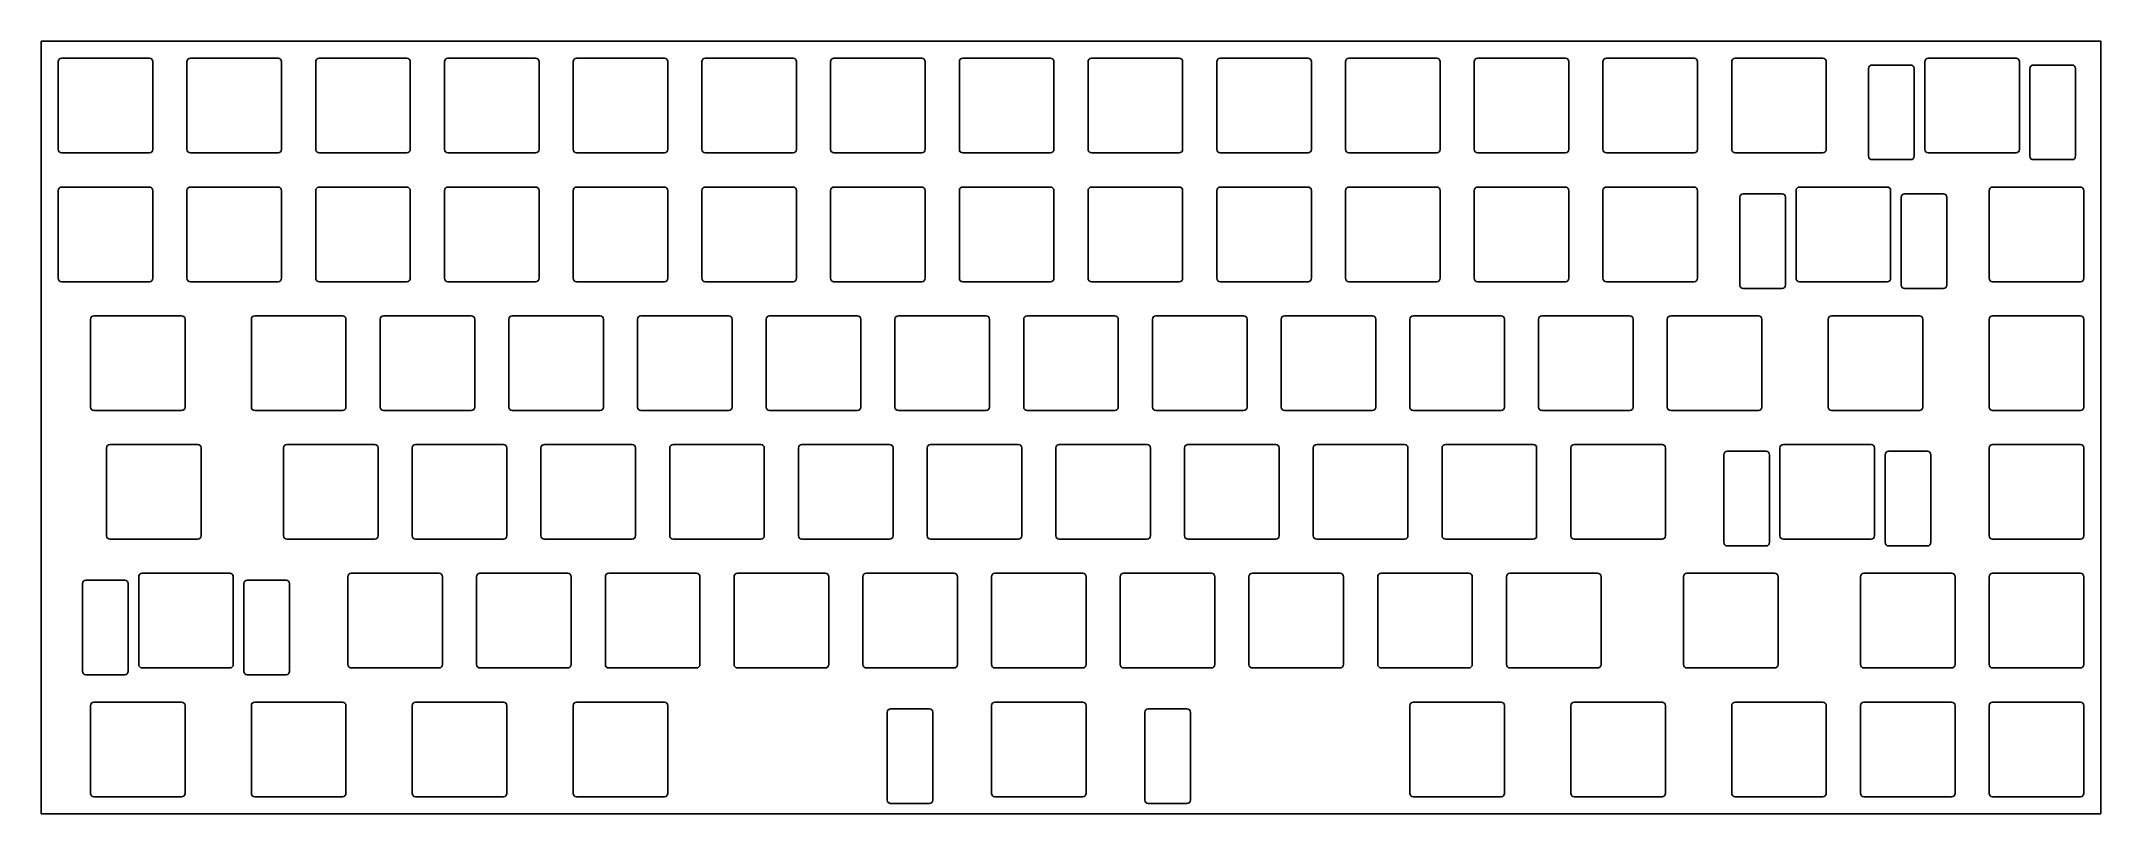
# Model space of a CAD drawing. Header units: millimetres. Extents: x 0 to 305, y -114 to 0.
import ezdxf

# ---------------------------------------------------------------- set-up
doc = ezdxf.new("R2010")
doc.units = ezdxf.units.MM

msp = doc.modelspace()

# ---------------------------------------------------------------- linework, layer by layer
for p, q in [((0, 0), (304.8, 0)), ((0, 0), (0, -114.3)), ((304.8, 0), (304.8, -114.3)), ((2.525, -3.025), (2.525, -16.025)), ((3.025, -2.525), (16.025, -2.525)), ((16.525, -3.025), (16.525, -16.025)), ((21.575, -3.025), (21.575, -16.025)), ((22.075, -2.525), (35.075, -2.525)), ((35.575, -3.025), (35.575, -16.025)), ((40.625, -3.025), (40.625, -16.025)), ((41.125, -2.525), (54.125, -2.525)), ((54.625, -3.025), (54.625, -16.025)), ((59.675, -3.025), (59.675, -16.025)), ((60.175, -2.525), (73.175, -2.525)), ((73.675, -3.025), (73.675, -16.025)), ((78.725, -3.025), (78.725, -16.025)), ((79.225, -2.525), (92.225, -2.525)), ((92.725, -3.025), (92.725, -16.025)), ((97.775, -3.025), (97.775, -16.025)), ((98.275, -2.525), (111.275, -2.525)), ((111.775, -3.025), (111.775, -16.025)), ((116.825, -3.025), (116.825, -16.025)), ((117.325, -2.525), (130.325, -2.525)), ((130.825, -3.025), (130.825, -16.025)), ((135.875, -3.025), (135.875, -16.025)), ((136.375, -2.525), (149.375, -2.525)), ((149.875, -3.025), (149.875, -16.025)), ((154.925, -3.025), (154.925, -16.025)), ((155.425, -2.525), (168.425, -2.525)), ((168.925, -3.025), (168.925, -16.025)), ((173.975, -3.025), (173.975, -16.025)), ((174.475, -2.525), (187.475, -2.525)), ((187.975, -3.025), (187.975, -16.025)), ((193.025, -3.025), (193.025, -16.025)), ((193.525, -2.525), (206.525, -2.525)), ((207.025, -3.025), (207.025, -16.025)), ((212.075, -3.025), (212.075, -16.025)), ((212.575, -2.525), (225.575, -2.525)), ((226.075, -3.025), (226.075, -16.025)), ((231.125, -3.025), (231.125, -16.025)), ((231.625, -2.525), (244.625, -2.525)), ((245.125, -3.025), (245.125, -16.025)), ((250.175, -3.025), (250.175, -16.025)), ((250.675, -2.525), (263.675, -2.525)), ((264.175, -3.025), (264.175, -16.025)), ((278.75, -3.025), (278.75, -16.025)), ((279.25, -2.525), (292.25, -2.525)), ((292.75, -3.025), (292.75, -16.025)), ((270.437, -4.025), (270.437, -17.025)), ((270.937, -3.525), (276.687, -3.525)), ((277.187, -4.025), (277.187, -17.025)), ((294.313, -4.025), (294.313, -17.025)), ((294.813, -3.525), (300.563, -3.525)), ((301.063, -4.025), (301.063, -17.025)), ((3.025, -16.525), (16.025, -16.525)), ((22.075, -16.525), (35.075, -16.525)), ((41.125, -16.525), (54.125, -16.525)), ((60.175, -16.525), (73.175, -16.525)), ((79.225, -16.525), (92.225, -16.525)), ((98.275, -16.525), (111.275, -16.525)), ((117.325, -16.525), (130.325, -16.525)), ((136.375, -16.525), (149.375, -16.525)), ((155.425, -16.525), (168.425, -16.525)), ((174.475, -16.525), (187.475, -16.525)), ((193.525, -16.525), (206.525, -16.525)), ((212.575, -16.525), (225.575, -16.525)), ((231.625, -16.525), (244.625, -16.525)), ((250.675, -16.525), (263.675, -16.525)), ((270.937, -17.525), (276.687, -17.525)), ((279.25, -16.525), (292.25, -16.525)), ((294.813, -17.525), (300.563, -17.525)), ((2.525, -22.075), (2.525, -35.075)), ((3.025, -21.575), (16.025, -21.575)), ((16.525, -22.075), (16.525, -35.075)), ((21.575, -22.075), (21.575, -35.075)), ((22.075, -21.575), (35.075, -21.575)), ((35.575, -22.075), (35.575, -35.075)), ((40.625, -22.075), (40.625, -35.075)), ((41.125, -21.575), (54.125, -21.575)), ((54.625, -22.075), (54.625, -35.075)), ((59.675, -22.075), (59.675, -35.075)), ((60.175, -21.575), (73.175, -21.575)), ((73.675, -22.075), (73.675, -35.075)), ((78.725, -22.075), (78.725, -35.075)), ((79.225, -21.575), (92.225, -21.575)), ((92.725, -22.075), (92.725, -35.075)), ((97.775, -22.075), (97.775, -35.075)), ((98.275, -21.575), (111.275, -21.575)), ((111.775, -22.075), (111.775, -35.075)), ((116.825, -22.075), (116.825, -35.075)), ((117.325, -21.575), (130.325, -21.575)), ((130.825, -22.075), (130.825, -35.075)), ((135.875, -22.075), (135.875, -35.075)), ((136.375, -21.575), (149.375, -21.575)), ((149.875, -22.075), (149.875, -35.075)), ((154.925, -22.075), (154.925, -35.075)), ((155.425, -21.575), (168.425, -21.575)), ((168.925, -22.075), (168.925, -35.075)), ((173.975, -22.075), (173.975, -35.075)), ((174.475, -21.575), (187.475, -21.575)), ((187.975, -22.075), (187.975, -35.075)), ((193.025, -22.075), (193.025, -35.075)), ((193.525, -21.575), (206.525, -21.575)), ((207.025, -22.075), (207.025, -35.075)), ((212.075, -22.075), (212.075, -35.075)), ((212.575, -21.575), (225.575, -21.575)), ((226.075, -22.075), (226.075, -35.075)), ((231.125, -22.075), (231.125, -35.075)), ((231.625, -21.575), (244.625, -21.575)), ((245.125, -22.075), (245.125, -35.075)), ((251.387, -23.075), (251.387, -36.075)), ((251.887, -22.575), (257.637, -22.575)), ((258.137, -23.075), (258.137, -36.075)), ((259.7, -22.075), (259.7, -35.075)), ((260.2, -21.575), (273.2, -21.575)), ((273.7, -22.075), (273.7, -35.075)), ((275.263, -23.075), (275.263, -36.075)), ((275.763, -22.575), (281.513, -22.575)), ((282.013, -23.075), (282.013, -36.075)), ((288.275, -22.075), (288.275, -35.075)), ((288.775, -21.575), (301.775, -21.575)), ((302.275, -22.075), (302.275, -35.075)), ((3.025, -35.575), (16.025, -35.575)), ((22.075, -35.575), (35.075, -35.575)), ((41.125, -35.575), (54.125, -35.575)), ((60.175, -35.575), (73.175, -35.575)), ((79.225, -35.575), (92.225, -35.575)), ((98.275, -35.575), (111.275, -35.575)), ((117.325, -35.575), (130.325, -35.575)), ((136.375, -35.575), (149.375, -35.575)), ((155.425, -35.575), (168.425, -35.575)), ((174.475, -35.575), (187.475, -35.575)), ((193.525, -35.575), (206.525, -35.575)), ((212.575, -35.575), (225.575, -35.575)), ((231.625, -35.575), (244.625, -35.575)), ((251.887, -36.575), (257.637, -36.575)), ((260.2, -35.575), (273.2, -35.575)), ((275.763, -36.575), (281.513, -36.575)), ((288.775, -35.575), (301.775, -35.575)), ((7.2875, -41.125), (7.2875, -54.125)), ((7.7875, -40.625), (20.7875, -40.625)), ((21.2875, -41.125), (21.2875, -54.125)), ((31.1, -41.125), (31.1, -54.125)), ((31.6, -40.625), (44.6, -40.625)), ((45.1, -41.125), (45.1, -54.125)), ((50.15, -41.125), (50.15, -54.125)), ((50.65, -40.625), (63.65, -40.625)), ((64.15, -41.125), (64.15, -54.125)), ((69.2, -41.125), (69.2, -54.125)), ((69.7, -40.625), (82.7, -40.625)), ((83.2, -41.125), (83.2, -54.125)), ((88.25, -41.125), (88.25, -54.125)), ((88.75, -40.625), (101.75, -40.625)), ((102.25, -41.125), (102.25, -54.125)), ((107.3, -41.125), (107.3, -54.125)), ((107.8, -40.625), (120.8, -40.625)), ((121.3, -41.125), (121.3, -54.125)), ((126.35, -41.125), (126.35, -54.125)), ((126.85, -40.625), (139.85, -40.625)), ((140.35, -41.125), (140.35, -54.125)), ((145.4, -41.125), (145.4, -54.125)), ((145.9, -40.625), (158.9, -40.625)), ((159.4, -41.125), (159.4, -54.125)), ((164.45, -41.125), (164.45, -54.125)), ((164.95, -40.625), (177.95, -40.625)), ((178.45, -41.125), (178.45, -54.125)), ((183.5, -41.125), (183.5, -54.125)), ((184, -40.625), (197, -40.625)), ((197.5, -41.125), (197.5, -54.125)), ((202.55, -41.125), (202.55, -54.125)), ((203.05, -40.625), (216.05, -40.625)), ((216.55, -41.125), (216.55, -54.125)), ((221.6, -41.125), (221.6, -54.125)), ((222.1, -40.625), (235.1, -40.625)), ((235.6, -41.125), (235.6, -54.125)), ((240.65, -41.125), (240.65, -54.125)), ((241.15, -40.625), (254.15, -40.625)), ((254.65, -41.125), (254.65, -54.125)), ((264.4625, -41.125), (264.4625, -54.125)), ((264.9625, -40.625), (277.9625, -40.625)), ((278.4625, -41.125), (278.4625, -54.125)), ((288.275, -41.125), (288.275, -54.125)), ((288.775, -40.625), (301.775, -40.625)), ((302.275, -41.125), (302.275, -54.125)), ((7.7875, -54.625), (20.7875, -54.625)), ((31.6, -54.625), (44.6, -54.625)), ((50.65, -54.625), (63.65, -54.625)), ((69.7, -54.625), (82.7, -54.625)), ((88.75, -54.625), (101.75, -54.625)), ((107.8, -54.625), (120.8, -54.625)), ((126.85, -54.625), (139.85, -54.625)), ((145.9, -54.625), (158.9, -54.625)), ((164.95, -54.625), (177.95, -54.625)), ((184, -54.625), (197, -54.625)), ((203.05, -54.625), (216.05, -54.625)), ((222.1, -54.625), (235.1, -54.625)), ((241.15, -54.625), (254.15, -54.625)), ((264.9625, -54.625), (277.9625, -54.625)), ((288.775, -54.625), (301.775, -54.625)), ((9.66875, -60.175), (9.66875, -73.175)), ((10.16875, -59.675), (23.16875, -59.675)), ((23.66875, -60.175), (23.66875, -73.175)), ((35.8625, -60.175), (35.8625, -73.175)), ((36.3625, -59.675), (49.3625, -59.675)), ((49.8625, -60.175), (49.8625, -73.175)), ((54.9125, -60.175), (54.9125, -73.175)), ((55.4125, -59.675), (68.4125, -59.675)), ((68.9125, -60.175), (68.9125, -73.175)), ((73.9625, -60.175), (73.9625, -73.175)), ((74.4625, -59.675), (87.4625, -59.675)), ((87.9625, -60.175), (87.9625, -73.175)), ((93.0125, -60.175), (93.0125, -73.175)), ((93.5125, -59.675), (106.5125, -59.675)), ((107.0125, -60.175), (107.0125, -73.175)), ((112.0625, -60.175), (112.0625, -73.175)), ((112.5625, -59.675), (125.5625, -59.675)), ((126.0625, -60.175), (126.0625, -73.175)), ((131.1125, -60.175), (131.1125, -73.175)), ((131.6125, -59.675), (144.6125, -59.675)), ((145.1125, -60.175), (145.1125, -73.175)), ((150.1625, -60.175), (150.1625, -73.175)), ((150.6625, -59.675), (163.6625, -59.675)), ((164.1625, -60.175), (164.1625, -73.175)), ((169.2125, -60.175), (169.2125, -73.175)), ((169.7125, -59.675), (182.7125, -59.675)), ((183.2125, -60.175), (183.2125, -73.175)), ((188.2625, -60.175), (188.2625, -73.175)), ((188.7625, -59.675), (201.7625, -59.675)), ((202.2625, -60.175), (202.2625, -73.175)), ((207.3125, -60.175), (207.3125, -73.175)), ((207.8125, -59.675), (220.8125, -59.675)), ((221.3125, -60.175), (221.3125, -73.175)), ((226.3625, -60.175), (226.3625, -73.175)), ((226.8625, -59.675), (239.8625, -59.675)), ((240.3625, -60.175), (240.3625, -73.175)), ((249.50575, -60.675), (255.25575, -60.675)), ((257.31875, -60.175), (257.31875, -73.175)), ((257.81875, -59.675), (270.81875, -59.675)), ((271.31875, -60.175), (271.31875, -73.175)), ((273.38175, -60.675), (279.13175, -60.675)), ((288.275, -60.175), (288.275, -73.175)), ((288.775, -59.675), (301.775, -59.675)), ((302.275, -60.175), (302.275, -73.175)), ((249.00575, -61.175), (249.00575, -74.175)), ((255.75575, -61.175), (255.75575, -74.175)), ((272.88175, -61.175), (272.88175, -74.175)), ((279.63175, -61.175), (279.63175, -74.175)), ((10.16875, -73.675), (23.16875, -73.675)), ((36.3625, -73.675), (49.3625, -73.675)), ((55.4125, -73.675), (68.4125, -73.675)), ((74.4625, -73.675), (87.4625, -73.675)), ((93.5125, -73.675), (106.5125, -73.675)), ((112.5625, -73.675), (125.5625, -73.675)), ((131.6125, -73.675), (144.6125, -73.675)), ((150.6625, -73.675), (163.6625, -73.675)), ((169.7125, -73.675), (182.7125, -73.675)), ((188.7625, -73.675), (201.7625, -73.675)), ((207.8125, -73.675), (220.8125, -73.675)), ((226.8625, -73.675), (239.8625, -73.675)), ((249.50575, -74.675), (255.25575, -74.675)), ((257.81875, -73.675), (270.81875, -73.675)), ((273.38175, -74.675), (279.13175, -74.675)), ((288.775, -73.675), (301.775, -73.675)), ((14.43125, -79.225), (14.43125, -92.225)), ((14.93125, -78.725), (27.93125, -78.725)), ((28.43125, -79.225), (28.43125, -92.225)), ((45.3875, -79.225), (45.3875, -92.225)), ((45.8875, -78.725), (58.8875, -78.725)), ((59.3875, -79.225), (59.3875, -92.225)), ((64.4375, -79.225), (64.4375, -92.225)), ((64.9375, -78.725), (77.9375, -78.725)), ((78.4375, -79.225), (78.4375, -92.225)), ((83.4875, -79.225), (83.4875, -92.225)), ((83.9875, -78.725), (96.9875, -78.725)), ((97.4875, -79.225), (97.4875, -92.225)), ((102.5375, -79.225), (102.5375, -92.225)), ((103.0375, -78.725), (116.0375, -78.725)), ((116.5375, -79.225), (116.5375, -92.225)), ((121.5875, -79.225), (121.5875, -92.225)), ((122.0875, -78.725), (135.0875, -78.725)), ((135.5875, -79.225), (135.5875, -92.225)), ((140.6375, -79.225), (140.6375, -92.225)), ((141.1375, -78.725), (154.1375, -78.725)), ((154.6375, -79.225), (154.6375, -92.225)), ((159.6875, -79.225), (159.6875, -92.225)), ((160.1875, -78.725), (173.1875, -78.725)), ((173.6875, -79.225), (173.6875, -92.225)), ((178.7375, -79.225), (178.7375, -92.225)), ((179.2375, -78.725), (192.2375, -78.725)), ((192.7375, -79.225), (192.7375, -92.225)), ((197.7875, -79.225), (197.7875, -92.225)), ((198.2875, -78.725), (211.2875, -78.725)), ((211.7875, -79.225), (211.7875, -92.225)), ((216.8375, -79.225), (216.8375, -92.225)), ((217.3375, -78.725), (230.3375, -78.725)), ((230.8375, -79.225), (230.8375, -92.225)), ((243.03125, -79.225), (243.03125, -92.225)), ((243.53125, -78.725), (256.53125, -78.725)), ((257.03125, -79.225), (257.03125, -92.225)), ((269.225, -79.225), (269.225, -92.225)), ((269.725, -78.725), (282.725, -78.725)), ((283.225, -79.225), (283.225, -92.225)), ((288.275, -79.225), (288.275, -92.225)), ((288.775, -78.725), (301.775, -78.725)), ((302.275, -79.225), (302.275, -92.225)), ((6.11825, -80.225), (6.11825, -93.225)), ((6.61825, -79.725), (12.36825, -79.725)), ((12.86825, -80.225), (12.86825, -93.225)), ((29.99425, -80.225), (29.99425, -93.225)), ((30.49425, -79.725), (36.24425, -79.725)), ((36.74425, -80.225), (36.74425, -93.225)), ((6.61825, -93.725), (12.36825, -93.725)), ((14.93125, -92.725), (27.93125, -92.725)), ((30.49425, -93.725), (36.24425, -93.725)), ((45.8875, -92.725), (58.8875, -92.725)), ((64.9375, -92.725), (77.9375, -92.725)), ((83.9875, -92.725), (96.9875, -92.725)), ((103.0375, -92.725), (116.0375, -92.725)), ((122.0875, -92.725), (135.0875, -92.725)), ((141.1375, -92.725), (154.1375, -92.725)), ((160.1875, -92.725), (173.1875, -92.725)), ((179.2375, -92.725), (192.2375, -92.725)), ((198.2875, -92.725), (211.2875, -92.725)), ((217.3375, -92.725), (230.3375, -92.725)), ((243.53125, -92.725), (256.53125, -92.725)), ((269.725, -92.725), (282.725, -92.725)), ((288.775, -92.725), (301.775, -92.725)), ((7.2875, -98.275), (7.2875, -111.275)), ((7.7875, -97.775), (20.7875, -97.775)), ((21.2875, -98.275), (21.2875, -111.275)), ((31.1, -98.275), (31.1, -111.275)), ((31.6, -97.775), (44.6, -97.775)), ((45.1, -98.275), (45.1, -111.275)), ((54.9125, -98.275), (54.9125, -111.275)), ((55.4125, -97.775), (68.4125, -97.775)), ((68.9125, -98.275), (68.9125, -111.275)), ((78.725, -98.275), (78.725, -111.275)), ((79.225, -97.775), (92.225, -97.775)), ((92.725, -98.275), (92.725, -111.275)), ((125.2125, -99.275), (125.2125, -112.275)), ((125.7125, -98.775), (131.4625, -98.775)), ((131.9625, -99.275), (131.9625, -112.275)), ((140.6375, -98.275), (140.6375, -111.275)), ((141.1375, -97.775), (154.1375, -97.775)), ((154.6375, -98.275), (154.6375, -111.275)), ((163.3125, -99.275), (163.3125, -112.275)), ((163.8125, -98.775), (169.5625, -98.775)), ((170.0625, -99.275), (170.0625, -112.275)), ((202.55, -98.275), (202.55, -111.275)), ((203.05, -97.775), (216.05, -97.775)), ((216.55, -98.275), (216.55, -111.275)), ((226.3625, -98.275), (226.3625, -111.275)), ((226.8625, -97.775), (239.8625, -97.775)), ((240.3625, -98.275), (240.3625, -111.275)), ((250.175, -98.275), (250.175, -111.275)), ((250.675, -97.775), (263.675, -97.775)), ((264.175, -98.275), (264.175, -111.275)), ((269.225, -98.275), (269.225, -111.275)), ((269.725, -97.775), (282.725, -97.775)), ((283.225, -98.275), (283.225, -111.275)), ((288.275, -98.275), (288.275, -111.275)), ((288.775, -97.775), (301.775, -97.775)), ((302.275, -98.275), (302.275, -111.275)), ((7.7875, -111.775), (20.7875, -111.775)), ((31.6, -111.775), (44.6, -111.775)), ((55.4125, -111.775), (68.4125, -111.775)), ((79.225, -111.775), (92.225, -111.775)), ((125.7125, -112.775), (131.4625, -112.775)), ((141.1375, -111.775), (154.1375, -111.775)), ((163.8125, -112.775), (169.5625, -112.775)), ((203.05, -111.775), (216.05, -111.775)), ((226.8625, -111.775), (239.8625, -111.775)), ((250.675, -111.775), (263.675, -111.775)), ((269.725, -111.775), (282.725, -111.775)), ((288.775, -111.775), (301.775, -111.775)), ((0, -114.3), (304.8, -114.3))]:
    msp.add_line(p, q)
for centre, start, end in [((3.025, -3.025), 90, 180), ((16.025, -3.025), 0, 90), ((22.075, -3.025), 90, 180), ((35.075, -3.025), 0, 90), ((41.125, -3.025), 90, 180), ((54.125, -3.025), 0, 90), ((60.175, -3.025), 90, 180), ((73.175, -3.025), 0, 90), ((79.225, -3.025), 90, 180), ((92.225, -3.025), 0, 90), ((98.275, -3.025), 90, 180), ((111.275, -3.025), 0, 90), ((117.325, -3.025), 90, 180), ((130.325, -3.025), 0, 90), ((136.375, -3.025), 90, 180), ((149.375, -3.025), 0, 90), ((155.425, -3.025), 90, 180), ((168.425, -3.025), 0, 90), ((174.475, -3.025), 90, 180), ((187.475, -3.025), 0, 90), ((193.525, -3.025), 90, 180), ((206.525, -3.025), 0, 90), ((212.575, -3.025), 90, 180), ((225.575, -3.025), 0, 90), ((231.625, -3.025), 90, 180), ((244.625, -3.025), 0, 90), ((250.675, -3.025), 90, 180), ((263.675, -3.025), 0, 90), ((279.25, -3.025), 90, 180), ((292.25, -3.025), 0, 90), ((270.937, -4.025), 90, 180), ((276.687, -4.025), 0, 90), ((294.813, -4.025), 90, 180), ((300.563, -4.025), 0, 90), ((3.025, -16.025), 180, 270), ((16.025, -16.025), 270, 360), ((22.075, -16.025), 180, 270), ((35.075, -16.025), 270, 360), ((41.125, -16.025), 180, 270), ((54.125, -16.025), 270, 360), ((60.175, -16.025), 180, 270), ((73.175, -16.025), 270, 360), ((79.225, -16.025), 180, 270), ((92.225, -16.025), 270, 360), ((98.275, -16.025), 180, 270), ((111.275, -16.025), 270, 360), ((117.325, -16.025), 180, 270), ((130.325, -16.025), 270, 360), ((136.375, -16.025), 180, 270), ((149.375, -16.025), 270, 360), ((155.425, -16.025), 180, 270), ((168.425, -16.025), 270, 360), ((174.475, -16.025), 180, 270), ((187.475, -16.025), 270, 360), ((193.525, -16.025), 180, 270), ((206.525, -16.025), 270, 360), ((212.575, -16.025), 180, 270), ((225.575, -16.025), 270, 360), ((231.625, -16.025), 180, 270), ((244.625, -16.025), 270, 360), ((250.675, -16.025), 180, 270), ((263.675, -16.025), 270, 360), ((270.937, -17.025), 180, 270), ((276.687, -17.025), 270, 360), ((279.25, -16.025), 180, 270), ((292.25, -16.025), 270, 360), ((294.813, -17.025), 180, 270), ((300.563, -17.025), 270, 360), ((3.025, -22.075), 90, 180), ((16.025, -22.075), 0, 90), ((22.075, -22.075), 90, 180), ((35.075, -22.075), 0, 90), ((41.125, -22.075), 90, 180), ((54.125, -22.075), 0, 90), ((60.175, -22.075), 90, 180), ((73.175, -22.075), 0, 90), ((79.225, -22.075), 90, 180), ((92.225, -22.075), 0, 90), ((98.275, -22.075), 90, 180), ((111.275, -22.075), 0, 90), ((117.325, -22.075), 90, 180), ((130.325, -22.075), 0, 90), ((136.375, -22.075), 90, 180), ((149.375, -22.075), 0, 90), ((155.425, -22.075), 90, 180), ((168.425, -22.075), 0, 90), ((174.475, -22.075), 90, 180), ((187.475, -22.075), 0, 90), ((193.525, -22.075), 90, 180), ((206.525, -22.075), 0, 90), ((212.575, -22.075), 90, 180), ((225.575, -22.075), 0, 90), ((231.625, -22.075), 90, 180), ((244.625, -22.075), 0, 90), ((251.887, -23.075), 90, 180), ((257.637, -23.075), 0, 90), ((260.2, -22.075), 90, 180), ((273.2, -22.075), 0, 90), ((275.763, -23.075), 90, 180), ((281.513, -23.075), 0, 90), ((288.775, -22.075), 90, 180), ((301.775, -22.075), 0, 90), ((3.025, -35.075), 180, 270), ((16.025, -35.075), 270, 360), ((22.075, -35.075), 180, 270), ((35.075, -35.075), 270, 360), ((41.125, -35.075), 180, 270), ((54.125, -35.075), 270, 360), ((60.175, -35.075), 180, 270), ((73.175, -35.075), 270, 360), ((79.225, -35.075), 180, 270), ((92.225, -35.075), 270, 360), ((98.275, -35.075), 180, 270), ((111.275, -35.075), 270, 360), ((117.325, -35.075), 180, 270), ((130.325, -35.075), 270, 360), ((136.375, -35.075), 180, 270), ((149.375, -35.075), 270, 360), ((155.425, -35.075), 180, 270), ((168.425, -35.075), 270, 360), ((174.475, -35.075), 180, 270), ((187.475, -35.075), 270, 360), ((193.525, -35.075), 180, 270), ((206.525, -35.075), 270, 360), ((212.575, -35.075), 180, 270), ((225.575, -35.075), 270, 360), ((231.625, -35.075), 180, 270), ((244.625, -35.075), 270, 360), ((251.887, -36.075), 180, 270), ((257.637, -36.075), 270, 360), ((260.2, -35.075), 180, 270), ((273.2, -35.075), 270, 360), ((275.763, -36.075), 180, 270), ((281.513, -36.075), 270, 360), ((288.775, -35.075), 180, 270), ((301.775, -35.075), 270, 360), ((7.7875, -41.125), 90, 180), ((20.7875, -41.125), 0, 90), ((31.6, -41.125), 90, 180), ((44.6, -41.125), 0, 90), ((50.65, -41.125), 90, 180), ((63.65, -41.125), 0, 90), ((69.7, -41.125), 90, 180), ((82.7, -41.125), 0, 90), ((88.75, -41.125), 90, 180), ((101.75, -41.125), 0, 90), ((107.8, -41.125), 90, 180), ((120.8, -41.125), 0, 90), ((126.85, -41.125), 90, 180), ((139.85, -41.125), 0, 90), ((145.9, -41.125), 90, 180), ((158.9, -41.125), 0, 90), ((164.95, -41.125), 90, 180), ((177.95, -41.125), 0, 90), ((184, -41.125), 90, 180), ((197, -41.125), 0, 90), ((203.05, -41.125), 90, 180), ((216.05, -41.125), 0, 90), ((222.1, -41.125), 90, 180), ((235.1, -41.125), 0, 90), ((241.15, -41.125), 90, 180), ((254.15, -41.125), 0, 90), ((264.9625, -41.125), 90, 180), ((277.9625, -41.125), 0, 90), ((288.775, -41.125), 90, 180), ((301.775, -41.125), 0, 90), ((7.7875, -54.125), 180, 270), ((20.7875, -54.125), 270, 360), ((31.6, -54.125), 180, 270), ((44.6, -54.125), 270, 360), ((50.65, -54.125), 180, 270), ((63.65, -54.125), 270, 360), ((69.7, -54.125), 180, 270), ((82.7, -54.125), 270, 360), ((88.75, -54.125), 180, 270), ((101.75, -54.125), 270, 360), ((107.8, -54.125), 180, 270), ((120.8, -54.125), 270, 360), ((126.85, -54.125), 180, 270), ((139.85, -54.125), 270, 360), ((145.9, -54.125), 180, 270), ((158.9, -54.125), 270, 360), ((164.95, -54.125), 180, 270), ((177.95, -54.125), 270, 360), ((184, -54.125), 180, 270), ((197, -54.125), 270, 360), ((203.05, -54.125), 180, 270), ((216.05, -54.125), 270, 360), ((222.1, -54.125), 180, 270), ((235.1, -54.125), 270, 360), ((241.15, -54.125), 180, 270), ((254.15, -54.125), 270, 360), ((264.9625, -54.125), 180, 270), ((277.9625, -54.125), 270, 360), ((288.775, -54.125), 180, 270), ((301.775, -54.125), 270, 360), ((10.16875, -60.175), 90, 180), ((23.16875, -60.175), 0, 90), ((36.3625, -60.175), 90, 180), ((49.3625, -60.175), 0, 90), ((55.4125, -60.175), 90, 180), ((68.4125, -60.175), 0, 90), ((74.4625, -60.175), 90, 180), ((87.4625, -60.175), 0, 90), ((93.5125, -60.175), 90, 180), ((106.5125, -60.175), 0, 90), ((112.5625, -60.175), 90, 180), ((125.5625, -60.175), 0, 90), ((131.6125, -60.175), 90, 180), ((144.6125, -60.175), 0, 90), ((150.6625, -60.175), 90, 180), ((163.6625, -60.175), 0, 90), ((169.7125, -60.175), 90, 180), ((182.7125, -60.175), 0, 90), ((188.7625, -60.175), 90, 180), ((201.7625, -60.175), 0, 90), ((207.8125, -60.175), 90, 180), ((220.8125, -60.175), 0, 90), ((226.8625, -60.175), 90, 180), ((239.8625, -60.175), 0, 90), ((249.50575, -61.175), 90, 180), ((255.25575, -61.175), 0, 90), ((257.81875, -60.175), 90, 180), ((270.81875, -60.175), 0, 90), ((273.38175, -61.175), 90, 180), ((279.13175, -61.175), 0, 90), ((288.775, -60.175), 90, 180), ((301.775, -60.175), 0, 90), ((10.16875, -73.175), 180, 270), ((23.16875, -73.175), 270, 360), ((36.3625, -73.175), 180, 270), ((49.3625, -73.175), 270, 360), ((55.4125, -73.175), 180, 270), ((68.4125, -73.175), 270, 360), ((74.4625, -73.175), 180, 270), ((87.4625, -73.175), 270, 360), ((93.5125, -73.175), 180, 270), ((106.5125, -73.175), 270, 360), ((112.5625, -73.175), 180, 270), ((125.5625, -73.175), 270, 360), ((131.6125, -73.175), 180, 270), ((144.6125, -73.175), 270, 360), ((150.6625, -73.175), 180, 270), ((163.6625, -73.175), 270, 360), ((169.7125, -73.175), 180, 270), ((182.7125, -73.175), 270, 360), ((188.7625, -73.175), 180, 270), ((201.7625, -73.175), 270, 360), ((207.8125, -73.175), 180, 270), ((220.8125, -73.175), 270, 360), ((226.8625, -73.175), 180, 270), ((239.8625, -73.175), 270, 360), ((249.50575, -74.175), 180, 270), ((255.25575, -74.175), 270, 360), ((257.81875, -73.175), 180, 270), ((270.81875, -73.175), 270, 360), ((273.38175, -74.175), 180, 270), ((279.13175, -74.175), 270, 360), ((288.775, -73.175), 180, 270), ((301.775, -73.175), 270, 360), ((14.93125, -79.225), 90, 180), ((27.93125, -79.225), 0, 90), ((45.8875, -79.225), 90, 180), ((58.8875, -79.225), 0, 90), ((64.9375, -79.225), 90, 180), ((77.9375, -79.225), 0, 90), ((83.9875, -79.225), 90, 180), ((96.9875, -79.225), 0, 90), ((103.0375, -79.225), 90, 180), ((116.0375, -79.225), 0, 90), ((122.0875, -79.225), 90, 180), ((135.0875, -79.225), 0, 90), ((141.1375, -79.225), 90, 180), ((154.1375, -79.225), 0, 90), ((160.1875, -79.225), 90, 180), ((173.1875, -79.225), 0, 90), ((179.2375, -79.225), 90, 180), ((192.2375, -79.225), 0, 90), ((198.2875, -79.225), 90, 180), ((211.2875, -79.225), 0, 90), ((217.3375, -79.225), 90, 180), ((230.3375, -79.225), 0, 90), ((243.53125, -79.225), 90, 180), ((256.53125, -79.225), 0, 90), ((269.725, -79.225), 90, 180), ((282.725, -79.225), 0, 90), ((288.775, -79.225), 90, 180), ((301.775, -79.225), 0, 90), ((6.61825, -80.225), 90, 180), ((12.36825, -80.225), 0, 90), ((30.49425, -80.225), 90, 180), ((36.24425, -80.225), 0, 90), ((6.61825, -93.225), 180, 270), ((12.36825, -93.225), 270, 360), ((14.93125, -92.225), 180, 270), ((27.93125, -92.225), 270, 360), ((30.49425, -93.225), 180, 270), ((36.24425, -93.225), 270, 360), ((45.8875, -92.225), 180, 270), ((58.8875, -92.225), 270, 360), ((64.9375, -92.225), 180, 270), ((77.9375, -92.225), 270, 360), ((83.9875, -92.225), 180, 270), ((96.9875, -92.225), 270, 360), ((103.0375, -92.225), 180, 270), ((116.0375, -92.225), 270, 360), ((122.0875, -92.225), 180, 270), ((135.0875, -92.225), 270, 360), ((141.1375, -92.225), 180, 270), ((154.1375, -92.225), 270, 360), ((160.1875, -92.225), 180, 270), ((173.1875, -92.225), 270, 360), ((179.2375, -92.225), 180, 270), ((192.2375, -92.225), 270, 360), ((198.2875, -92.225), 180, 270), ((211.2875, -92.225), 270, 360), ((217.3375, -92.225), 180, 270), ((230.3375, -92.225), 270, 360), ((243.53125, -92.225), 180, 270), ((256.53125, -92.225), 270, 360), ((269.725, -92.225), 180, 270), ((282.725, -92.225), 270, 360), ((288.775, -92.225), 180, 270), ((301.775, -92.225), 270, 360), ((7.7875, -98.275), 90, 180), ((20.7875, -98.275), 0, 90), ((31.6, -98.275), 90, 180), ((44.6, -98.275), 0, 90), ((55.4125, -98.275), 90, 180), ((68.4125, -98.275), 0, 90), ((79.225, -98.275), 90, 180), ((92.225, -98.275), 0, 90), ((125.7125, -99.275), 90, 180), ((131.4625, -99.275), 0, 90), ((141.1375, -98.275), 90, 180), ((154.1375, -98.275), 0, 90), ((163.8125, -99.275), 90, 180), ((169.5625, -99.275), 0, 90), ((203.05, -98.275), 90, 180), ((216.05, -98.275), 0, 90), ((226.8625, -98.275), 90, 180), ((239.8625, -98.275), 0, 90), ((250.675, -98.275), 90, 180), ((263.675, -98.275), 0, 90), ((269.725, -98.275), 90, 180), ((282.725, -98.275), 0, 90), ((288.775, -98.275), 90, 180), ((301.775, -98.275), 0, 90), ((7.7875, -111.275), 180, 270), ((20.7875, -111.275), 270, 360), ((31.6, -111.275), 180, 270), ((44.6, -111.275), 270, 360), ((55.4125, -111.275), 180, 270), ((68.4125, -111.275), 270, 360), ((79.225, -111.275), 180, 270), ((92.225, -111.275), 270, 360), ((125.7125, -112.275), 180, 270), ((131.4625, -112.275), 270, 360), ((141.1375, -111.275), 180, 270), ((154.1375, -111.275), 270, 360), ((163.8125, -112.275), 180, 270), ((169.5625, -112.275), 270, 360), ((203.05, -111.275), 180, 270), ((216.05, -111.275), 270, 360), ((226.8625, -111.275), 180, 270), ((239.8625, -111.275), 270, 360), ((250.675, -111.275), 180, 270), ((263.675, -111.275), 270, 360), ((269.725, -111.275), 180, 270), ((282.725, -111.275), 270, 360), ((288.775, -111.275), 180, 270), ((301.775, -111.275), 270, 360)]:
    msp.add_arc(centre, 0.5, start, end)

doc.saveas('drawing.dxf')
